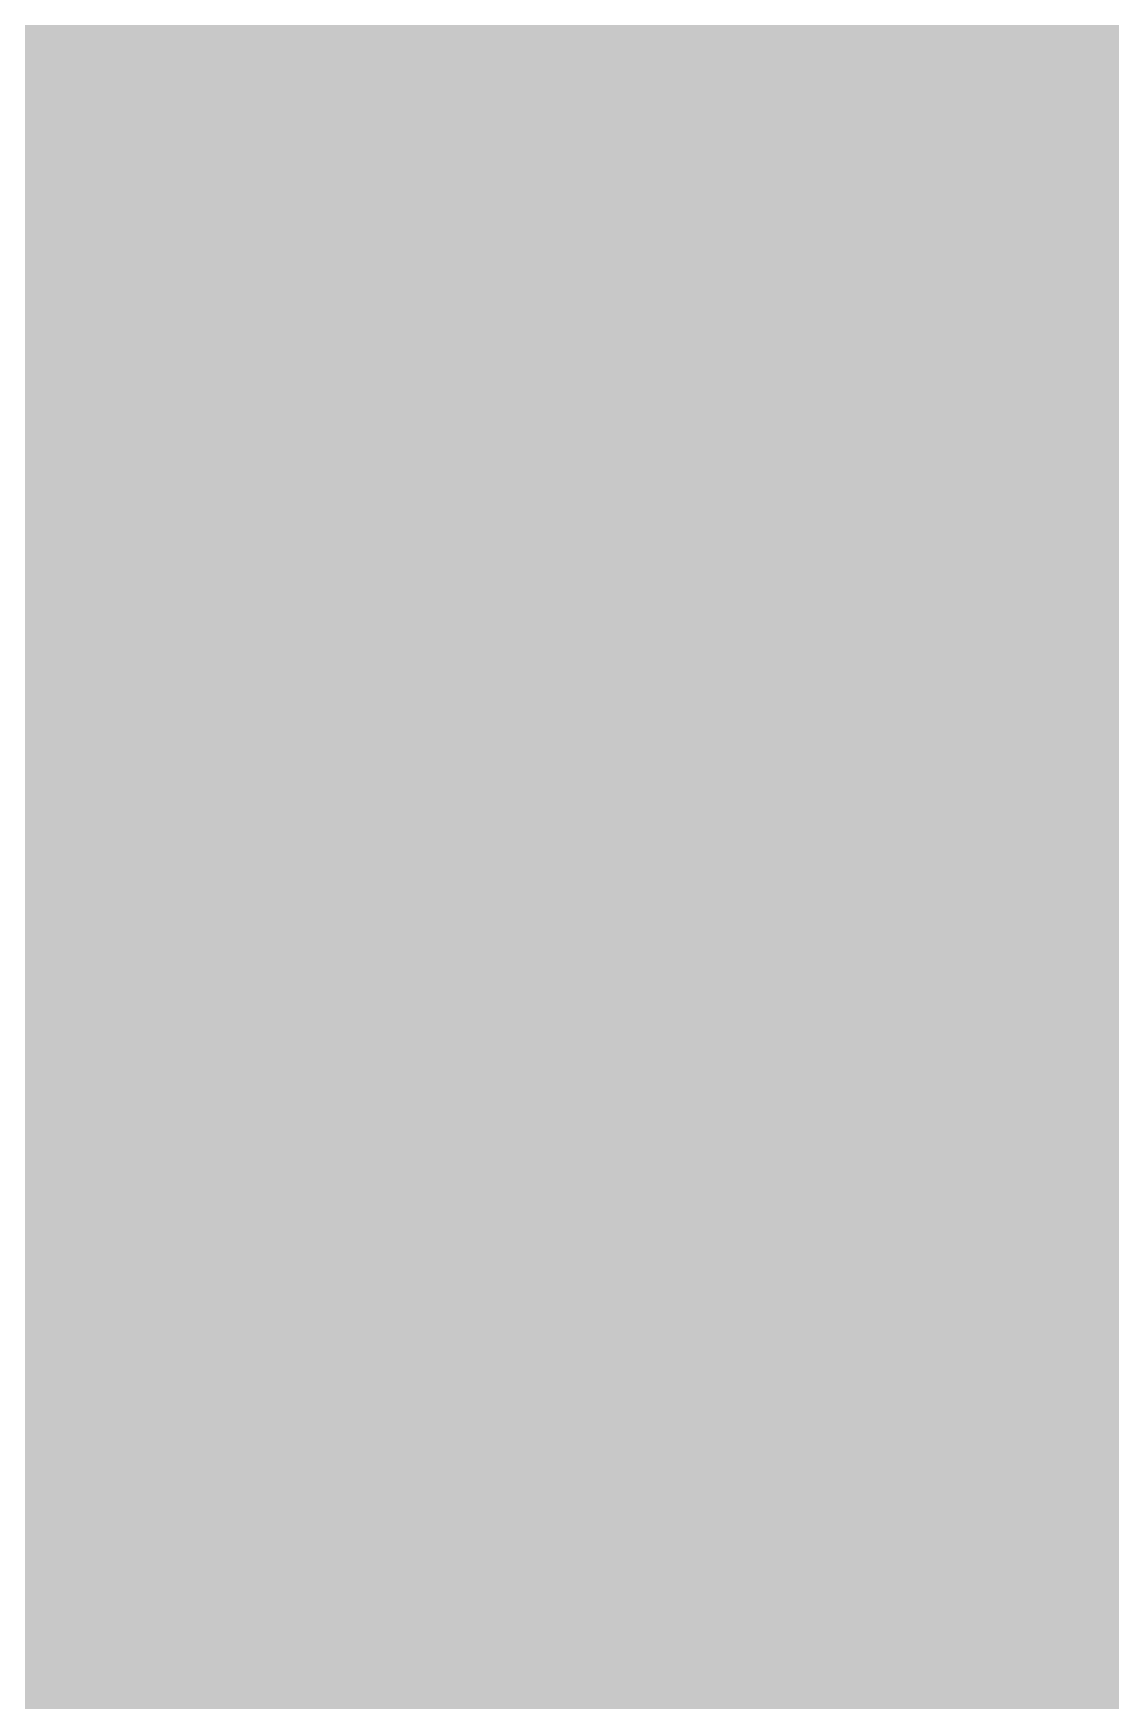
# Model space of a CAD drawing. Extents: x -6 to 196, y -52 to 46.
# Drawn here: x 64.18 to 70.32, y 28.81 to 38.32 of the extents above; entities that cross this region are included whole.
import ezdxf

# ---------------------------------------------------------------- set-up
doc = ezdxf.new("R2010")
doc.units = 0
doc.header["$MEASUREMENT"] = 0
doc.layers.get('0').update_dxf_attribs({"linetype": 'CONTINUOUS'})
for name, color, linetype in [('22-304-1_BOT', 7, 'CONTINUOUS'), ('22-304-1_DRD', 7, 'CONTINUOUS'), ('22-304-1_GND', 6, 'CONTINUOUS'), ('22-304-1_IN1', 4, 'CONTINUOUS'), ('22-304-1_SMT', 5, 'CONTINUOUS'), ('22-304-1_SPT', 10, 'CONTINUOUS'), ('22-304-1_SST', 14, 'CONTINUOUS'), ('22-304-1_TOP', 9, 'CONTINUOUS'), ('THRUHOLE_TAP', 13, 'CONTINUOUS')]:
    doc.layers.add(name, color=color, linetype=linetype)

# ---------------------------------------------------------------- blocks, each defined once
blk = doc.blocks.new('ROUND_57')
at = {"const_width": 0.35052}
blk.add_lwpolyline([(-0.17526, 0, 1), (0.17526, 0, 1)], format="xyb", close=True, dxfattribs=at)
blk = doc.blocks.new('ROUND_85')
at = {"const_width": 0.0635}
blk.add_lwpolyline([(-0.03175, 0, 1), (0.03175, 0, 1)], format="xyb", close=True, dxfattribs=at)
blk = doc.blocks.new('RECTANGLE_3')
blk.add_solid([(0.4826, 0.4064), (0.4826, -0.4064), (-0.4826, 0.4064), (-0.4826, -0.4064)])
blk = doc.blocks.new('RECTANGLE_5')
blk.add_solid([(0.4826, 0.4064), (0.4826, -0.4064), (-0.4826, 0.4064), (-0.4826, -0.4064)])
blk = doc.blocks.new('RECTANGLE_33')
blk.add_solid([(0.65024, 0.44958), (0.65024, -0.44958), (-0.65024, 0.44958), (-0.65024, -0.44958)])
blk = doc.blocks.new('OBLONG_34')
at = {"const_width": 0.65024}
blk.add_lwpolyline([(0.50038, 0), (-0.50038, 0)], dxfattribs=at)
at = {"const_width": 0.32512}
for points in [[(-0.66294, 0, 1), (-0.33782, 0, 1)], [(0.33782, 0, 1), (0.66294, 0, 1)]]:
    blk.add_lwpolyline(points, format="xyb", close=True, dxfattribs=at)
blk = doc.blocks.new('ROUND_88')
at = {"const_width": 0.10033}
blk.add_lwpolyline([(-0.050164, 0, 1), (0.050164, 0, 1)], format="xyb", close=True, dxfattribs=at)

msp = doc.modelspace()

# ---------------------------------------------------------------- linework, layer by layer
at = {"layer": '22-304-1_BOT'}
for points, const_width in [([(64.2366, 43.942), (64.2366, 29.22016)], 0.254), ([(64.4652, 43.942), (64.4652, 29.22016)], 0.254), ([(64.6938, 43.942), (64.6938, 29.22016)], 0.254), ([(64.9224, 43.942), (64.9224, 29.22016)], 0.254), ([(65.151, 43.942), (65.151, 29.22016)], 0.254), ([(65.3796, 43.942), (65.3796, 29.22016)], 0.254), ([(65.6082, 43.942), (65.6082, 29.22016)], 0.254), ([(65.8368, 43.942), (65.8368, 29.22016)], 0.254), ([(66.0654, 43.942), (66.0654, 29.22016)], 0.254), ([(66.294, 43.942), (66.294, 29.22016)], 0.254), ([(66.5226, 43.942), (66.5226, 29.22016)], 0.254), ([(66.7512, 43.942), (66.7512, 29.22016)], 0.254), ([(66.9798, 43.942), (66.9798, 29.22016)], 0.254), ([(67.2084, 43.942), (67.2084, 29.22016)], 0.254), ([(67.437, 43.942), (67.437, 29.22016)], 0.254), ([(67.6656, 43.942), (67.6656, 29.22016)], 0.254), ([(67.8942, 43.942), (67.8942, 29.22016)], 0.254), ([(68.1228, 43.942), (68.1228, 29.22016)], 0.254), ([(68.3514, 43.942), (68.3514, 29.22016)], 0.254), ([(68.58, 43.942), (68.58, 29.22016)], 0.254), ([(68.8086, 43.942), (68.8086, 29.22016)], 0.254), ([(69.0372, 43.942), (69.0372, 29.22016)], 0.254), ([(69.2658, 43.942), (69.2658, 29.22016)], 0.254), ([(69.4944, 43.942), (69.4944, 29.22016)], 0.254), ([(69.723, 43.942), (69.723, 29.22016)], 0.254), ([(69.9516, 43.942), (69.9516, 29.22016)], 0.254), ([(70.1802, 43.942), (70.1802, 29.22016)], 0.254), ([(70.4088, 43.942), (70.4088, 29.22016)], 0.254), ([(72.97928, 38.227), (63.28918, 38.227)], 0.254), ([(73.1266, 37.9984), (63.41364, 37.9984)], 0.254), ([(73.29932, 37.7698), (63.48476, 37.7698)], 0.254), ([(73.50506, 37.5412), (63.51524, 37.5412)], 0.254), ([(73.75398, 37.3126), (63.50508, 37.3126)], 0.254), ([(74.05878, 37.084), (63.45428, 37.084)], 0.254), ([(74.45756, 36.8554), (63.35776, 36.8554)], 0.254), ([(75.057, 36.6268), (63.20282, 36.6268)], 0.254), ([(86.0298, 36.3982), (62.95136, 36.3982)], 0.254), ([(86.2584, 36.1696), (62.36716, 36.1696)], 0.254), ([(86.487, 35.941), (29.86278, 35.941)], 0.254), ([(86.7156, 35.7124), (29.9085, 35.7124)], 0.254), ([(86.9442, 35.4838), (29.91612, 35.4838)], 0.254), ([(87.1728, 35.2552), (29.8831, 35.2552)], 0.254), ([(87.4014, 35.0266), (29.8069, 35.0266)], 0.254), ([(87.63, 34.798), (29.6799, 34.798)], 0.254), ([(87.8586, 34.5694), (29.48178, 34.5694)], 0.254), ([(88.0872, 34.3408), (29.13634, 34.3408)], 0.254), ([(88.3158, 34.1122), (63.78956, 34.1122)], 0.254), ([(88.5444, 33.8836), (63.97752, 33.8836)], 0.254), ([(88.773, 33.655), (64.04356, 33.655)], 0.254), ([(89.0016, 33.4264), (64.03086, 33.4264)], 0.254), ([(76.835, 33.1978), (63.9318, 33.1978)], 0.254), ([(76.62418, 32.9692), (63.6651, 32.9692)], 0.254), ([(76.54798, 32.7406), (21.844, 32.7406)], 0.254), ([(76.55052, 32.512), (21.844, 32.512)], 0.254), ([(76.63942, 32.2834), (21.844, 32.2834)], 0.254), ([(76.87564, 32.0548), (21.844, 32.0548)], 0.254), ([(77.11694, 31.8262), (21.844, 31.8262)], 0.254), ([(77.34554, 31.5976), (21.844, 31.5976)], 0.254), ([(77.45984, 31.369), (21.844, 31.369)], 0.254), ([(77.45984, 31.1404), (17.145, 31.1404)], 0.254), ([(77.45984, 30.9118), (17.145, 30.9118)], 0.254), ([(77.45984, 30.6832), (17.145, 30.6832)], 0.254), ([(77.45984, 30.4546), (17.145, 30.4546)], 0.254), ([(77.45984, 30.226), (17.145, 30.226)], 0.254), ([(77.45984, 29.9974), (17.145, 29.9974)], 0.254), ([(77.45984, 29.7688), (17.145, 29.7688)], 0.254), ([(77.45984, 29.5402), (17.145, 29.5402)], 0.254), ([(77.45984, 29.3116), (17.145, 29.3116)], 0.254), ([(72.94626, 29.22016), (62.56274, 29.22016)], 0.254), ([(78.105, 28.575), (73.152, 28.575), (62.357, 28.575)], 0.635)]:
    msp.add_lwpolyline(points, dxfattribs=dict(at, const_width=const_width))
at = {"layer": '22-304-1_DRD', "const_width": 0.254}
for points in [[(67.056, 36.83), (66.675, 36.449)], [(67.056, 36.83), (66.675, 36.449)], [(67.564, 36.83), (67.056, 36.83)], [(67.564, 36.83), (67.056, 36.83)], [(67.945, 36.449), (67.564, 36.83)], [(67.945, 36.449), (67.564, 36.83)], [(66.675, 36.449), (66.675, 35.941)], [(66.675, 36.449), (66.675, 35.941)], [(67.945, 35.941), (67.945, 36.449)], [(67.945, 35.941), (67.945, 36.449)], [(66.675, 35.941), (67.056, 35.56)], [(66.675, 35.941), (67.056, 35.56)], [(67.564, 35.56), (67.945, 35.941)], [(67.564, 35.56), (67.945, 35.941)], [(67.056, 35.56), (67.564, 35.56)], [(67.056, 35.56), (67.564, 35.56)], [(65.151, 34.925), (64.77, 34.544)], [(65.151, 34.925), (64.77, 34.544)], [(65.659, 34.925), (65.151, 34.925)], [(65.659, 34.925), (65.151, 34.925)], [(66.04, 34.544), (65.659, 34.925)], [(66.04, 34.544), (65.659, 34.925)], [(64.77, 34.544), (64.77, 34.036)], [(64.77, 34.544), (64.77, 34.036)], [(66.04, 34.036), (66.04, 34.544)], [(66.04, 34.036), (66.04, 34.544)], [(64.77, 34.036), (65.151, 33.655)], [(64.77, 34.036), (65.151, 33.655)], [(65.659, 33.655), (66.04, 34.036)], [(65.659, 33.655), (66.04, 34.036)], [(65.151, 33.655), (64.77, 33.274)], [(65.151, 33.655), (64.77, 33.274)], [(65.151, 33.655), (64.77, 33.274)], [(65.659, 33.655), (65.151, 33.655)], [(65.659, 33.655), (65.151, 33.655)], [(65.151, 33.655), (65.659, 33.655)], [(65.151, 33.655), (65.659, 33.655)], [(65.659, 33.655), (65.151, 33.655)], [(66.04, 33.274), (65.659, 33.655)], [(66.04, 33.274), (65.659, 33.655)], [(66.04, 33.274), (65.659, 33.655)], [(64.77, 33.274), (64.77, 32.766)], [(64.77, 33.274), (64.77, 32.766)], [(64.77, 33.274), (64.77, 32.766)], [(66.04, 32.766), (66.04, 33.274)], [(66.04, 32.766), (66.04, 33.274)], [(66.04, 32.766), (66.04, 33.274)], [(64.77, 32.766), (65.151, 32.385)], [(64.77, 32.766), (65.151, 32.385)], [(64.77, 32.766), (65.151, 32.385)], [(65.659, 32.385), (66.04, 32.766)], [(65.659, 32.385), (66.04, 32.766)], [(65.659, 32.385), (66.04, 32.766)], [(65.151, 32.385), (65.659, 32.385)], [(65.151, 32.385), (65.659, 32.385)], [(65.151, 32.385), (65.659, 32.385)], [(68.199, 31.0388), (67.818, 30.6578)], [(68.199, 31.0388), (67.818, 30.6578)], [(68.707, 31.0388), (68.199, 31.0388)], [(68.707, 31.0388), (68.199, 31.0388)], [(69.088, 30.6578), (68.707, 31.0388)], [(69.088, 30.6578), (68.707, 31.0388)], [(67.818, 30.6578), (67.818, 30.1498)], [(67.818, 30.6578), (67.818, 30.1498)], [(69.088, 30.1498), (69.088, 30.6578)], [(69.088, 30.1498), (69.088, 30.6578)], [(67.818, 30.1498), (68.199, 29.7688)], [(67.818, 30.1498), (68.199, 29.7688)], [(68.707, 29.7688), (69.088, 30.1498)], [(68.707, 29.7688), (69.088, 30.1498)], [(68.199, 29.7688), (68.707, 29.7688)], [(68.199, 29.7688), (68.707, 29.7688)]]:
    msp.add_lwpolyline(points, dxfattribs=at)
at = {"layer": '22-304-1_IN1', "const_width": 0.254}
for points in [[(64.1858, 43.688), (64.1858, 32.258)], [(64.4144, 43.688), (64.4144, 32.258)], [(64.643, 43.688), (64.643, 32.258)], [(64.8716, 43.688), (64.8716, 34.70656)], [(65.1002, 43.688), (65.1002, 34.89452)], [(65.3288, 43.688), (65.3288, 34.96056)], [(65.5574, 43.688), (65.5574, 34.94786)], [(65.786, 43.688), (65.786, 34.8488)], [(67.3862, 43.688), (67.3862, 36.86556)], [(67.6148, 43.688), (67.6148, 36.79952)], [(67.8434, 43.688), (67.8434, 36.61156)], [(68.072, 43.688), (68.072, 32.258)], [(68.3006, 43.688), (68.3006, 32.258)], [(68.5292, 43.688), (68.5292, 32.258)], [(70.1294, 43.688), (70.1294, 32.258)], [(70.358, 43.688), (70.358, 32.258)], [(67.1576, 42.96156), (67.1576, 36.85286)], [(66.0146, 42.83964), (66.0146, 34.5821)], [(66.929, 42.6974), (66.929, 36.7538)], [(66.2432, 42.65168), (66.2432, 32.258)], [(66.4718, 42.5831), (66.4718, 32.258)], [(66.7004, 42.5958), (66.7004, 36.4871)], [(68.7578, 39.10584), (68.7578, 32.258)], [(69.9008, 39.0652), (69.9008, 32.258)], [(68.9864, 38.86962), (68.9864, 32.258)], [(69.215, 38.78072), (69.215, 32.258)], [(69.4436, 38.77818), (69.4436, 32.258)], [(69.6722, 38.85438), (69.6722, 32.258)], [(74.95794, 38.3794), (63.1698, 38.3794)], [(75.46086, 38.1508), (63.33744, 38.1508)], [(83.9978, 37.9222), (63.44158, 37.9222)], [(84.2264, 37.6936), (63.5, 37.6936)], [(84.455, 37.465), (63.51524, 37.465)], [(84.6836, 37.2364), (63.49238, 37.2364)], [(84.9122, 37.0078), (63.42888, 37.0078)], [(66.96964, 36.7792), (63.31458, 36.7792)], [(85.1408, 36.7792), (67.65036, 36.7792)], [(66.73342, 36.5506), (63.1317, 36.5506)], [(85.3694, 36.5506), (67.88404, 36.5506)], [(66.64452, 36.322), (62.82944, 36.322)], [(85.598, 36.322), (67.97294, 36.322)], [(66.64198, 36.0934), (55.499, 36.0934)], [(85.8266, 36.0934), (67.97802, 36.0934)], [(66.71818, 35.8648), (55.499, 35.8648)], [(66.7004, 35.90036), (66.7004, 32.258)], [(86.0552, 35.8648), (67.89928, 35.8648)], [(67.8434, 35.77844), (67.8434, 32.258)], [(66.929, 35.6362), (55.499, 35.6362)], [(66.929, 35.6362), (66.929, 32.258)], [(86.2838, 35.6362), (67.691, 35.6362)], [(67.1576, 35.5346), (67.1576, 32.258)], [(67.6148, 35.59048), (67.6148, 32.258)], [(67.3862, 35.5219), (67.3862, 32.258)], [(86.5124, 35.4076), (55.499, 35.4076)], [(86.741, 35.179), (55.499, 35.179)], [(65.25768, 34.9504), (55.499, 34.9504)], [(86.9696, 34.9504), (65.55232, 34.9504)], [(64.8843, 34.7218), (55.499, 34.7218)], [(87.1982, 34.7218), (65.9257, 34.7218)], [(64.75984, 34.4932), (55.499, 34.4932)], [(87.249, 34.4932), (66.05016, 34.4932)], [(64.72936, 34.2646), (55.499, 34.2646)], [(87.249, 34.2646), (66.08064, 34.2646)], [(64.77762, 34.036), (55.499, 34.036)], [(87.249, 34.036), (66.03238, 34.036)], [(66.0146, 33.99536), (66.0146, 33.3121)], [(64.8716, 33.87344), (64.8716, 33.43656)], [(64.93002, 33.8074), (55.499, 33.8074)], [(65.786, 33.7312), (65.786, 33.5788)], [(87.249, 33.8074), (65.87744, 33.8074)], [(65.1002, 33.68548), (65.1002, 33.62452)], [(65.024, 33.5788), (55.499, 33.5788)], [(87.249, 33.5788), (65.786, 33.5788)], [(64.81318, 33.3502), (55.499, 33.3502)], [(82.81416, 33.3502), (65.99428, 33.3502)], [(64.73698, 33.1216), (55.499, 33.1216)], [(76.74102, 33.1216), (66.07302, 33.1216)], [(64.73952, 32.893), (55.499, 32.893)], [(76.58862, 32.893), (66.06794, 32.893)], [(66.0146, 32.72536), (66.0146, 32.258)], [(64.82842, 32.6644), (55.499, 32.6644)], [(64.8716, 32.60344), (64.8716, 32.258)], [(76.54036, 32.6644), (65.97904, 32.6644)], [(65.06464, 32.4358), (55.499, 32.4358)], [(65.1002, 32.41548), (65.1002, 32.258)], [(76.57084, 32.4358), (65.74536, 32.4358)], [(65.786, 32.4612), (65.786, 32.258)], [(65.3288, 32.3469), (65.3288, 32.258)], [(65.5574, 32.3596), (65.5574, 32.258)], [(72.263, 32.258), (55.499, 32.258)], [(72.07504, 31.80334), (55.499, 31.80334)], [(64.1858, 31.80334), (64.1858, 28.33116)], [(64.4144, 31.80334), (64.4144, 28.33116)], [(64.643, 31.80334), (64.643, 28.33116)], [(64.8716, 31.80334), (64.8716, 28.33116)], [(65.1002, 31.80334), (65.1002, 28.33116)], [(65.3288, 31.80334), (65.3288, 28.33116)], [(65.5574, 31.80334), (65.5574, 28.33116)], [(65.786, 31.80334), (65.786, 28.33116)], [(66.0146, 31.80334), (66.0146, 28.33116)], [(66.2432, 31.80334), (66.2432, 28.33116)], [(66.4718, 31.80334), (66.4718, 28.33116)], [(66.7004, 31.80334), (66.7004, 28.33116)], [(66.929, 31.80334), (66.929, 28.33116)], [(67.1576, 31.80334), (67.1576, 28.33116)], [(67.3862, 31.80334), (67.3862, 28.33116)], [(67.6148, 31.80334), (67.6148, 28.33116)], [(67.8434, 31.80334), (67.8434, 28.33116)], [(68.072, 31.80334), (68.072, 28.33116)], [(68.3006, 31.80334), (68.3006, 28.33116)], [(68.5292, 31.80334), (68.5292, 28.33116)], [(68.7578, 31.80334), (68.7578, 28.33116)], [(68.9864, 31.80334), (68.9864, 28.33116)], [(69.215, 31.80334), (69.215, 28.33116)], [(69.4436, 31.80334), (69.4436, 28.33116)], [(69.6722, 31.80334), (69.6722, 28.33116)], [(69.9008, 31.80334), (69.9008, 28.33116)], [(70.1294, 31.80334), (70.1294, 28.33116)], [(70.358, 31.80334), (70.358, 28.33116)], [(72.28078, 31.5976), (51.22926, 31.5976)], [(72.50938, 31.369), (51.45786, 31.369)], [(72.73798, 31.1404), (51.68646, 31.1404)], [(72.96658, 30.9118), (51.91506, 30.9118)], [(73.19518, 30.6832), (52.14366, 30.6832)], [(73.42378, 30.4546), (52.37226, 30.4546)], [(73.65238, 30.226), (52.60086, 30.226)], [(73.88098, 29.9974), (56.74868, 29.9974)], [(74.10958, 29.7688), (56.99506, 29.7688)], [(74.33818, 29.5402), (57.22366, 29.5402)], [(74.56678, 29.3116), (57.45226, 29.3116)], [(72.70496, 29.083), (62.80404, 29.083)], [(72.53478, 28.8544), (62.97168, 28.8544)]]:
    msp.add_lwpolyline(points, dxfattribs=at)
for points in [[(67.31, 36.87064, 0.4142136), (66.63436, 36.195)], [(67.31, 36.87064, 0.4142136), (66.63436, 36.195)], [(67.98564, 36.195, 0.4142136), (67.31, 36.87064)], [(67.98564, 36.195, 0.4142136), (67.31, 36.87064)], [(66.63436, 36.195, 0.4142136), (67.31, 35.51936)], [(66.63436, 36.195, 0.4142136), (67.31, 35.51936)], [(67.31, 35.51936, 0.4142136), (67.98564, 36.195)], [(67.31, 35.51936, 0.4142136), (67.98564, 36.195)], [(65.405, 34.96564, 0.4142136), (64.72936, 34.29)], [(65.405, 34.96564, 0.4142136), (64.72936, 34.29)], [(66.08064, 34.29, 0.4142136), (65.405, 34.96564)], [(66.08064, 34.29, 0.4142136), (65.405, 34.96564)], [(64.72936, 34.29, 0.3143228), (65.17132, 33.655)], [(64.72936, 34.29, 0.3143228), (65.17132, 33.655)], [(65.63868, 33.655, 0.3143233), (66.08064, 34.29)], [(65.63868, 33.655, 0.3143233), (66.08064, 34.29)], [(65.17132, 33.655, 0.3143233), (64.72936, 33.02)], [(65.17132, 33.655, 0.3143233), (64.72936, 33.02)], [(66.08064, 33.02, 0.3143228), (65.63868, 33.655)], [(66.08064, 33.02, 0.3143228), (65.63868, 33.655)], [(64.72936, 33.02, 0.4142136), (65.405, 32.34436)], [(64.72936, 33.02, 0.4142136), (65.405, 32.34436)], [(65.405, 32.34436, 0.4142136), (66.08064, 33.02)], [(65.405, 32.34436, 0.4142136), (66.08064, 33.02)]]:
    msp.add_lwpolyline(points, format="xyb", dxfattribs=at)
at = {"layer": '22-304-1_SST'}
for points, const_width in [([(65.1256, 40.61968), (65.0748, 40.61968), (65.0748, 40.56888), (65.0748, 38.16858), (65.0748, 38.12032), (65.1256, 38.12032)], 0.1524), ([(68.2244, 38.12032), (68.2752, 38.12032), (68.2752, 38.16858), (68.2752, 40.56888), (68.2752, 40.61968), (68.2244, 40.61968)], 0.1524), ([(69.6595, 40.1955), (69.6595, 37.2745), (71.2978, 37.2745), (71.2978, 40.1955), (69.6595, 40.1955)], 0.1524), ([(68.2244, 38.12032), (65.1256, 38.12032)], 0.1524), ([(66.64706, 37.3253), (66.47942, 37.38626), (66.47942, 37.74186), (66.64706, 37.80028), (67.32524, 37.80028), (67.49542, 37.74186), (67.49542, 37.38626), (67.32524, 37.3253)], 0.1524), ([(66.2305, 34.7345), (66.2305, 37.6555), (64.5922, 37.6555), (64.5922, 34.7345), (66.2305, 34.7345)], 0.1524), ([(66.81724, 36.4871), (66.81724, 36.96208), (67.49542, 36.72586), (67.49542, 36.60648), (66.47942, 36.60648)], 0.1524), ([(68.77558, 36.28136), (68.6054, 36.34232), (68.6054, 36.69792), (68.77558, 36.75634), (69.45376, 36.75634), (69.6214, 36.69792), (69.6214, 36.34232), (69.45376, 36.28136)], 0.1524), ([(68.77558, 35.91814), (68.6054, 35.79876), (68.6054, 35.56254), (68.77558, 35.44316), (68.94576, 35.44316), (69.28358, 35.68192), (69.6214, 35.44316), (69.6214, 35.91814)], 0.1524), ([(66.4845, 35.7505), (66.4845, 32.8295), (68.1228, 32.8295), (68.1228, 35.7505), (66.4845, 35.7505)], 0.1524), ([(63.9064, 34.47034), (63.9064, 34.11474), (64.07658, 33.99536), (64.24676, 33.99536), (64.4144, 34.11474), (64.4144, 34.47034), (63.3984, 34.47034)], 0.1524), ([(63.56858, 33.63214), (63.3984, 33.51276), (63.3984, 33.27654), (63.56858, 33.15716), (63.73876, 33.15716), (64.07658, 33.39592), (64.4144, 33.15716), (64.4144, 33.63214)], 0.1524), ([(64.5795, 32.5755), (64.5795, 29.6545), (66.2178, 29.6545), (66.2178, 32.5755), (64.5795, 32.5755)], 0.1524), ([(68.1355, 29.6545), (68.1355, 32.5755), (66.4972, 32.5755), (66.4972, 29.6545), (68.1355, 29.6545)], 0.1524), ([(74.041, 26.4414), (70.231, 26.4414), (70.231, 29.464), (74.5744, 29.464), (74.5744, 26.9748), (74.041, 26.4414)], 0.20066), ([(67.09664, 28.54706), (67.03822, 28.37688), (66.68262, 28.37688), (66.62166, 28.54706), (66.62166, 29.2227), (66.68262, 29.39288), (67.03822, 29.39288), (67.09664, 29.2227)], 0.1524), ([(67.93484, 28.37688), (67.45986, 28.37688), (67.93484, 29.05506), (67.93484, 29.2227), (67.87642, 29.39288), (67.52082, 29.39288), (67.45986, 29.2227)], 0.1524), ([(65.3034, 29.13634), (65.3034, 28.78074), (65.47358, 28.66136), (65.64376, 28.66136), (65.8114, 28.78074), (65.8114, 29.13634), (64.7954, 29.13634)], 0.1524), ([(65.3034, 28.83916), (64.7954, 28.66136)], 0.1524)]:
    msp.add_lwpolyline(points, dxfattribs=dict(at, const_width=const_width))
at = {"layer": '22-304-1_SST', "const_width": 0.1524}
for points in [[(65.0748, 38.16858, 0.4142136), (65.1256, 38.11778)], [(68.2244, 38.12032, 0.4142136), (68.27266, 38.16858)]]:
    msp.add_lwpolyline(points, format="xyb", dxfattribs=at)
at = {"layer": '22-304-1_TOP'}
for points, const_width in [([(66.8528, 42.11574), (66.8528, 35.73526)], 0.254), ([(69.3674, 42.11574), (69.3674, 38.29812)], 0.254), ([(69.596, 42.11574), (69.596, 38.06952)], 0.254), ([(62.18936, 37.48532), (62.46368, 37.48532), (63.754, 36.195), (66.167, 36.195), (66.421, 36.449), (66.421, 38.862), (65.41262, 39.87038), (65.151, 39.87038)], 0.2032), ([(68.199, 39.87038), (67.55638, 39.87038), (67.31, 39.624), (67.31, 38.481), (67.564, 38.227), (68.199, 38.227), (70.612, 35.814), (70.612, 34.29), (69.9008, 33.5788), (69.3928, 33.5788), (67.31, 33.5788)], 0.2032), ([(66.85026, 38.862), (66.85026, 36.449)], 0.254), ([(65.151, 38.86962), (65.151, 37.1602), (65.405, 36.9062)], 0.2032), ([(69.469, 32.385), (70.104, 32.385), (70.612, 32.893), (70.612, 33.528), (71.12, 34.036), (71.12, 35.941), (68.199, 38.862), (68.199, 38.86962)], 0.2032), ([(69.67474, 38.71214), (69.67474, 37.99078)], 0.254), ([(69.05244, 38.61562), (69.67474, 37.99078)], 0.254), ([(66.90106, 38.354), (66.85026, 38.354)], 0.254), ([(69.67474, 38.354), (69.31152, 38.354)], 0.254), ([(67.05854, 38.1254), (66.85026, 38.1254)], 0.254), ([(67.00774, 38.17874), (67.25666, 37.92982)], 0.254), ([(67.0814, 38.10254), (67.0814, 35.73526)], 0.254), ([(69.67474, 38.1254), (69.54012, 38.1254)], 0.254), ([(67.28968, 37.8968), (66.85026, 37.8968)], 0.254), ([(67.31, 37.88156), (67.31, 35.73526)], 0.254), ([(67.5386, 37.79774), (67.5386, 35.73526)], 0.254), ([(68.0212, 37.79774), (67.564, 37.79774)], 0.254), ([(67.7672, 37.79774), (67.7672, 35.73526)], 0.254), ([(67.9958, 37.79774), (67.9958, 35.73526)], 0.254), ([(68.0212, 37.79774), (70.18274, 35.6362)], 0.254), ([(68.15074, 37.6682), (66.85026, 37.6682)], 0.254), ([(68.2244, 37.59454), (68.2244, 34.00806)], 0.254), ([(68.37934, 37.4396), (66.85026, 37.4396)], 0.254), ([(68.453, 37.36594), (68.453, 35.32378)], 0.254), ([(70.37578, 37.28974), (71.41718, 36.24834)], 0.254), ([(70.8152, 37.28974), (70.37578, 37.28974)], 0.254), ([(68.60794, 37.211), (66.85026, 37.211)], 0.254), ([(68.6816, 37.13734), (68.6816, 35.5092)], 0.254), ([(68.83654, 36.9824), (66.85026, 36.9824)], 0.254), ([(68.9102, 36.90874), (68.9102, 35.5727)], 0.254), ([(69.06514, 36.7538), (66.85026, 36.7538)], 0.254), ([(69.1388, 36.68014), (69.1388, 35.57524)], 0.254), ([(69.29374, 36.5252), (66.85026, 36.5252)], 0.254), ([(69.3674, 36.45154), (69.3674, 35.57524)], 0.254), ([(69.52234, 36.2966), (66.81978, 36.2966)], 0.254), ([(69.596, 36.22294), (69.596, 35.57524)], 0.254), ([(66.72326, 36.14674), (66.47434, 35.89528)], 0.254), ([(67.31, 36.195), (67.31, 35.0012)], 0.2032), ([(67.31, 35.0012), (67.31, 36.195)], 0.2032), ([(66.6242, 36.04514), (66.6242, 35.73526)], 0.254), ([(69.75094, 36.068), (66.64452, 36.068)], 0.254), ([(69.8246, 35.99434), (69.8246, 35.57524)], 0.254), ([(66.3956, 35.83178), (66.3956, 31.54426)], 0.254), ([(69.97954, 35.8394), (66.40576, 35.8394)], 0.254), ([(64.59474, 35.76574), (63.754, 35.76574)], 0.254), ([(64.1096, 35.76574), (64.1096, 32.37992)], 0.254), ([(64.3382, 35.76574), (64.3382, 30.24632)], 0.254), ([(64.5668, 35.76574), (64.5668, 30.01772)], 0.254), ([(64.59474, 35.76574), (64.59474, 34.74974)], 0.254), ([(66.21526, 35.76828), (66.21526, 34.74974)], 0.254), ([(68.12026, 35.73526), (66.49974, 35.73526)], 0.254), ([(66.49974, 35.73526), (66.49974, 34.31286)], 0.254), ([(67.31, 35.73526), (67.31, 35.0012)], 0.254), ([(68.12026, 35.73526), (68.12026, 34.31286)], 0.254), ([(70.0532, 35.76574), (70.0532, 35.57016)], 0.254), ([(70.18274, 35.6362), (70.18274, 35.53968)], 0.254), ([(64.59474, 35.6108), (63.04026, 35.6108)], 0.254), ([(66.49974, 35.6108), (66.21526, 35.6108)], 0.254), ([(70.18274, 35.6108), (68.12026, 35.6108)], 0.254), ([(69.96938, 35.57524), (68.96862, 35.57524)], 0.254), ([(64.59474, 35.4838), (65.405, 35.4838)], 0.254), ([(65.405, 34.74974), (65.405, 35.4838)], 0.254), ([(66.21526, 35.4838), (65.405, 35.4838)], 0.254), ([(65.405, 34.29), (65.405, 35.4838), (65.405, 34.29)], 0.2032), ([(64.59474, 35.3822), (63.04026, 35.3822)], 0.254), ([(66.49974, 35.3822), (66.21526, 35.3822)], 0.254), ([(68.5038, 35.3822), (68.12026, 35.3822)], 0.254), ([(64.59474, 35.1536), (63.04026, 35.1536)], 0.254), ([(66.49974, 35.1536), (66.21526, 35.1536)], 0.254), ([(68.35648, 35.1536), (68.12026, 35.1536)], 0.254), ([(66.49974, 35.0012), (67.31, 35.0012)], 0.254), ([(68.12026, 35.0012), (67.31, 35.0012)], 0.254), ([(64.59474, 34.925), (63.04026, 34.925)], 0.254), ([(66.49974, 34.925), (66.21526, 34.925)], 0.254), ([(68.31584, 34.925), (68.12026, 34.925)], 0.254), ([(66.49974, 34.6964), (63.04026, 34.6964)], 0.254), ([(66.21526, 34.74974), (64.59474, 34.74974)], 0.254), ([(64.7954, 34.74974), (64.7954, 32.56026)], 0.254), ([(65.024, 34.74974), (65.024, 32.56026)], 0.254), ([(65.2526, 34.74974), (65.2526, 32.56026)], 0.254), ([(65.4812, 34.74974), (65.4812, 32.56026)], 0.254), ([(65.7098, 34.74974), (65.7098, 32.56026)], 0.254), ([(65.9384, 34.74974), (65.9384, 32.56026)], 0.254), ([(66.167, 34.74974), (66.167, 32.56026)], 0.254), ([(68.35648, 34.6964), (68.12026, 34.6964)], 0.254), ([(68.453, 34.52622), (68.453, 34.05378)], 0.254), ([(66.49974, 34.4678), (63.04026, 34.4678)], 0.254), ([(68.5038, 34.4678), (68.12026, 34.4678)], 0.254), ([(66.49974, 34.31286), (66.49974, 34.26714)], 0.254), ([(68.12026, 34.31286), (68.12026, 34.26714)], 0.254), ([(68.6816, 34.3408), (68.6816, 34.2392)], 0.254), ([(66.49974, 34.2392), (63.52032, 34.2392)], 0.254), ([(66.49974, 34.26714), (66.49974, 32.84474)], 0.254), ([(68.12026, 34.26714), (68.12026, 34.00806)], 0.254), ([(68.67906, 34.2392), (68.12026, 34.2392)], 0.254), ([(66.49974, 34.0106), (63.8937, 34.0106)], 0.254), ([(68.42252, 34.0106), (68.12026, 34.0106)], 0.254), ([(68.41998, 34.00806), (68.12026, 34.00806)], 0.254), ([(68.41998, 34.00806), (68.12026, 34.00806)], 0.254), ([(66.49974, 33.782), (64.01816, 33.782)], 0.254), ([(69.469, 33.655), (69.3928, 33.5788), (67.31, 33.5788)], 0.2032), ([(62.23, 33.5788), (62.3062, 33.5788), (63.881, 32.004), (63.881, 30.099), (65.405, 28.575), (69.2404, 28.575)], 0.2032), ([(66.49974, 33.5534), (64.04864, 33.5534)], 0.254), ([(66.49974, 33.3248), (64.00038, 33.3248)], 0.254), ([(66.49974, 33.0962), (63.84544, 33.0962)], 0.254), ([(68.55714, 33.14954), (68.12026, 33.14954)], 0.254), ([(68.55714, 33.14954), (68.12026, 33.14954)], 0.254), ([(68.12026, 33.14954), (68.12026, 32.84474)], 0.254), ([(68.63334, 33.0962), (68.12026, 33.0962)], 0.254), ([(68.2244, 33.14954), (68.2244, 32.74568)], 0.254), ([(68.453, 33.14954), (68.453, 32.81426)], 0.254), ([(68.6816, 33.0708), (68.6816, 32.9692)], 0.254), ([(65.405, 33.02), (65.405, 31.8262)], 0.2032), ([(65.405, 31.8262), (65.405, 33.02)], 0.2032), ([(65.405, 33.02), (65.405, 31.8262)], 0.2032), ([(63.56096, 32.92856), (64.17818, 32.31134)], 0.254), ([(66.49974, 32.8676), (63.62192, 32.8676)], 0.254), ([(68.5292, 32.8676), (68.12026, 32.8676)], 0.254), ([(68.12026, 32.84474), (66.49974, 32.84474)], 0.254), ([(66.6242, 32.84474), (66.6242, 32.56026)], 0.254), ([(66.8528, 32.84474), (66.8528, 32.56026)], 0.254), ([(67.0814, 32.84474), (67.0814, 32.56026)], 0.254), ([(67.31, 32.84474), (67.31, 32.56026)], 0.254), ([(67.5386, 32.84474), (67.5386, 32.56026)], 0.254), ([(67.7672, 32.84474), (67.7672, 32.56026)], 0.254), ([(67.9958, 32.84474), (67.9958, 32.56026)], 0.254), ([(68.47586, 32.81426), (68.453, 32.81426)], 0.254), ([(68.15074, 32.68726), (68.0212, 32.56026)], 0.254), ([(68.09994, 32.639), (63.85052, 32.639)], 0.254), ([(66.21526, 32.56026), (64.59474, 32.56026)], 0.254), ([(64.59474, 32.56026), (64.59474, 31.13786)], 0.254), ([(65.405, 32.56026), (65.405, 31.8262)], 0.254), ([(66.21526, 32.56026), (66.21526, 31.54426)], 0.254), ([(66.49974, 32.56026), (66.49974, 31.54426)], 0.254), ([(68.0212, 32.56026), (66.49974, 32.56026)], 0.254), ([(64.59474, 32.4104), (64.07912, 32.4104)], 0.254), ([(66.49974, 32.4104), (66.21526, 32.4104)], 0.254), ([(67.31, 31.8262), (67.8942, 31.8262), (68.453, 32.385), (69.469, 32.385)], 0.2032), ([(64.59474, 32.1818), (64.26962, 32.1818)], 0.254), ([(66.49974, 32.1818), (66.21526, 32.1818)], 0.254), ([(64.31026, 32.004), (64.31026, 30.2768)], 0.254), ([(64.59474, 31.9532), (64.31026, 31.9532)], 0.254), ([(66.49974, 31.9532), (66.21526, 31.9532)], 0.254), ([(64.59474, 31.8262), (65.405, 31.8262)], 0.254), ([(66.21526, 31.8262), (65.405, 31.8262)], 0.254), ([(70.2818, 31.8135), (70.2818, 31.6865)], 0.254), ([(64.59474, 31.7246), (64.31026, 31.7246)], 0.254), ([(66.49974, 31.7246), (66.21526, 31.7246)], 0.254), ([(72.72274, 31.7246), (70.19798, 31.7246)], 0.254), ([(66.49974, 31.54426), (66.21526, 31.54426)], 0.254), ([(64.59474, 31.496), (64.31026, 31.496)], 0.254), ([(64.59474, 31.2674), (64.31026, 31.2674)], 0.254), ([(69.2404, 27.305), (65.913, 27.305), (63.373, 29.845), (63.373, 30.607), (62.865, 31.115), (60.833, 31.115), (60.4266, 30.7086), (59.69, 30.7086)], 0.2032), ([(64.59474, 31.13786), (64.59474, 31.09214)], 0.254), ([(64.59474, 31.09214), (64.59474, 29.98978)], 0.254), ([(65.405, 30.4038), (65.4558, 30.4038), (66.167, 31.115), (69.469, 31.115)], 0.2032), ([(64.59474, 31.0388), (64.31026, 31.0388)], 0.254), ([(64.59474, 30.8102), (64.31026, 30.8102)], 0.254), ([(66.3448, 30.68574), (66.21526, 30.5562)], 0.254), ([(66.49974, 30.68574), (66.3448, 30.68574)], 0.254), ([(66.3956, 30.68574), (66.3956, 29.00426)], 0.254), ([(66.49974, 30.68574), (66.49974, 29.66974)], 0.254), ([(68.12026, 30.68574), (68.12026, 29.66974)], 0.254), ([(68.47586, 30.68574), (68.12026, 30.68574)], 0.254), ([(68.2244, 30.68574), (68.2244, 29.00426)], 0.254), ([(68.453, 30.68574), (68.453, 29.35224)], 0.254), ([(64.59474, 30.5816), (64.31026, 30.5816)], 0.254), ([(66.21526, 30.5562), (66.21526, 29.66974)], 0.254), ([(66.49974, 30.5816), (66.23812, 30.5816)], 0.254), ([(68.59524, 30.5816), (68.12026, 30.5816)], 0.254), ([(68.6816, 30.5308), (68.6816, 29.35224)], 0.254), ([(70.2818, 30.5435), (70.2818, 28.96362)], 0.254), ([(72.72274, 30.5816), (70.34276, 30.5816)], 0.254), ([(66.49974, 30.4038), (67.31, 30.4038)], 0.254), ([(67.31, 29.66974), (67.31, 30.4038)], 0.254), ([(68.12026, 30.4038), (67.31, 30.4038)], 0.254), ([(68.9102, 30.4673), (68.9102, 29.35224)], 0.254), ([(69.96938, 30.46476), (68.96862, 30.46476)], 0.254), ([(69.1388, 30.46476), (69.1388, 29.35224)], 0.254), ([(69.3674, 30.46476), (69.3674, 29.35224)], 0.254), ([(69.596, 30.46476), (69.596, 29.35224)], 0.254), ([(69.8246, 30.46476), (69.8246, 29.35224)], 0.254), ([(70.0532, 30.46984), (70.0532, 29.35224)], 0.254), ([(64.59474, 30.353), (64.31026, 30.353)], 0.254), ([(66.49974, 30.353), (66.21526, 30.353)], 0.254), ([(67.31, 30.4038), (68.453, 30.4038)], 0.2032), ([(68.453, 30.4038), (67.31, 30.4038)], 0.2032), ([(72.72274, 30.353), (68.12026, 30.353)], 0.254), ([(64.31026, 30.2768), (64.59474, 29.98978)], 0.254), ([(64.59474, 30.1244), (64.46012, 30.1244)], 0.254), ([(66.49974, 30.1244), (66.21526, 30.1244)], 0.254), ([(72.72274, 30.1244), (68.12026, 30.1244)], 0.254), ([(66.49974, 29.8958), (66.21526, 29.8958)], 0.254), ([(72.72274, 29.8958), (68.12026, 29.8958)], 0.254), ([(64.91478, 29.66974), (65.5828, 29.00426)], 0.254), ([(66.21526, 29.66974), (64.91478, 29.66974)], 0.254), ([(72.72274, 29.6672), (64.91732, 29.6672)], 0.254), ([(65.024, 29.66974), (65.024, 29.56052)], 0.254), ([(65.2526, 29.66974), (65.2526, 29.33192)], 0.254), ([(65.4812, 29.66974), (65.4812, 29.10332)], 0.254), ([(65.7098, 29.66974), (65.7098, 29.00426)], 0.254), ([(65.9384, 29.66974), (65.9384, 29.00426)], 0.254), ([(66.167, 29.66974), (66.167, 29.00426)], 0.254), ([(68.12026, 29.66974), (66.49974, 29.66974)], 0.254), ([(66.6242, 29.66974), (66.6242, 29.00426)], 0.254), ([(66.8528, 29.66974), (66.8528, 29.00426)], 0.254), ([(67.0814, 29.66974), (67.0814, 29.00426)], 0.254), ([(67.31, 29.66974), (67.31, 29.00426)], 0.254), ([(67.5386, 29.66974), (67.5386, 29.00426)], 0.254), ([(67.7672, 29.66974), (67.7672, 29.00426)], 0.254), ([(67.9958, 29.66974), (67.9958, 29.00426)], 0.254), ([(72.72274, 29.4386), (65.14592, 29.4386)], 0.254), ([(70.21576, 29.35224), (68.26504, 29.35224)], 0.254), ([(68.26504, 29.35224), (68.26504, 29.00426)], 0.254), ([(70.21576, 29.35224), (70.21576, 28.98902)], 0.254), ([(68.26504, 29.21), (65.37452, 29.21)], 0.254), ([(72.72274, 29.21), (70.21576, 29.21)], 0.254), ([(68.26504, 29.00426), (65.5828, 29.00426)], 0.254), ([(72.61098, 28.9814), (70.23862, 28.9814)], 0.254), ([(70.40626, 28.87726), (71.03618, 28.24734)], 0.254)]:
    msp.add_lwpolyline(points, dxfattribs=dict(at, const_width=const_width))
at = {"layer": '22-304-1_TOP', "const_width": 0.254}
for points in [[(66.88074, 38.481, 0.1989124), (67.00647, 38.17747)], [(67.26174, 37.92474, 0.1989124), (67.564, 37.79954)], [(67.26174, 37.92474, 0.1989124), (67.564, 37.79954)], [(66.72326, 36.14674, 0.1989124), (66.84846, 36.449)], [(66.72326, 36.14674, 0.1989124), (66.84846, 36.449)], [(66.21526, 35.76828, 0.1697987), (66.47066, 35.89134)], [(66.21526, 35.76828, 0.1697987), (66.47066, 35.89134)], [(68.96862, 35.57524, 0.4142136), (68.31838, 34.925)], [(70.18274, 35.53968, 0.0837187), (69.96938, 35.57566)], [(68.31584, 34.925, 0.349981), (68.82384, 34.29)], [(68.82384, 34.29, 0.1961656), (68.42093, 34.00745)], [(68.55714, 33.14954, 0.1152802), (68.82373, 33.01953)], [(68.82384, 33.02, 0.1588137), (68.47753, 32.8128)], [(68.453, 32.81426, 0.1989132), (68.14947, 32.68853)], [(68.453, 32.81426, 0.1989132), (68.14947, 32.68853)], [(64.31026, 32.004, 0.1989124), (64.18453, 32.30753)], [(64.31026, 32.004, 0.1989124), (64.18453, 32.30753)], [(70.11416, 31.75, 0.3088228), (70.61454, 32.28848)], [(70.62216, 31.115, 0.349981), (70.11416, 31.75)], [(69.96938, 30.46476, 0.4142136), (70.61962, 31.115)], [(68.47586, 30.68574, 0.2168461), (68.96862, 30.46149)], [(70.40626, 28.87726, 0.1311809), (70.2154, 28.98769)], [(70.40626, 28.87726, 0.1311809), (70.2154, 28.98769)]]:
    msp.add_lwpolyline(points, format="xyb", dxfattribs=at)

# ---------------------------------------------------------------- block references
at = {"layer": '22-304-1_BOT'}
for p in [(67.31, 36.195), (65.405, 34.29), (65.405, 33.02), (68.453, 30.4038)]:
    msp.add_blockref('ROUND_57', p, dxfattribs=at)
at = {"layer": '22-304-1_GND'}
for p in [(67.31, 36.195), (65.405, 34.29), (65.405, 33.02), (68.453, 30.4038)]:
    msp.add_blockref('ROUND_85', p, dxfattribs=at)
at = {"layer": '22-304-1_IN1'}
for p in [(67.31, 36.195), (65.405, 34.29), (65.405, 33.02), (68.453, 30.4038)]:
    msp.add_blockref('ROUND_57', p, dxfattribs=at)
at = {"layer": '22-304-1_SMT'}
for name, p in [('RECTANGLE_3', (70.485, 38.0238)), ('RECTANGLE_3', (65.405, 36.9062)), ('RECTANGLE_3', (65.405, 35.4838)), ('RECTANGLE_3', (67.31, 35.0012)), ('OBLONG_34', (69.469, 34.925)), ('RECTANGLE_3', (67.31, 33.5788)), ('OBLONG_34', (69.469, 33.655)), ('OBLONG_34', (69.469, 32.385)), ('RECTANGLE_5', (65.405, 31.8262)), ('RECTANGLE_3', (67.31, 31.8262)), ('OBLONG_34', (69.469, 31.115)), ('RECTANGLE_5', (65.405, 30.4038)), ('RECTANGLE_3', (67.31, 30.4038)), ('RECTANGLE_33', (69.2404, 28.575))]:
    msp.add_blockref(name, p, dxfattribs=at)
at = {"layer": '22-304-1_SPT'}
for name, p in [('RECTANGLE_3', (70.485, 38.0238)), ('RECTANGLE_3', (65.405, 36.9062)), ('RECTANGLE_3', (65.405, 35.4838)), ('RECTANGLE_3', (67.31, 35.0012)), ('OBLONG_34', (69.469, 34.925)), ('RECTANGLE_3', (67.31, 33.5788)), ('OBLONG_34', (69.469, 33.655)), ('OBLONG_34', (69.469, 32.385)), ('RECTANGLE_5', (65.405, 31.8262)), ('RECTANGLE_3', (67.31, 31.8262)), ('OBLONG_34', (69.469, 31.115)), ('RECTANGLE_5', (65.405, 30.4038)), ('RECTANGLE_3', (67.31, 30.4038)), ('RECTANGLE_33', (69.2404, 28.575))]:
    msp.add_blockref(name, p, dxfattribs=at)
at = {"layer": '22-304-1_TOP'}
for name, p in [('RECTANGLE_3', (70.485, 38.0238)), ('RECTANGLE_3', (65.405, 36.9062)), ('ROUND_57', (67.31, 36.195)), ('RECTANGLE_3', (65.405, 35.4838)), ('RECTANGLE_3', (67.31, 35.0012)), ('OBLONG_34', (69.469, 34.925)), ('ROUND_57', (65.405, 34.29)), ('RECTANGLE_3', (67.31, 33.5788)), ('OBLONG_34', (69.469, 33.655)), ('ROUND_57', (65.405, 33.02)), ('OBLONG_34', (69.469, 32.385)), ('RECTANGLE_5', (65.405, 31.8262)), ('RECTANGLE_3', (67.31, 31.8262)), ('OBLONG_34', (69.469, 31.115)), ('RECTANGLE_5', (65.405, 30.4038)), ('RECTANGLE_3', (67.31, 30.4038)), ('ROUND_57', (68.453, 30.4038)), ('RECTANGLE_33', (69.2404, 28.575))]:
    msp.add_blockref(name, p, dxfattribs=at)
at = {"layer": 'THRUHOLE_TAP'}
for p in [(67.31, 36.195), (65.405, 34.29), (65.405, 33.02), (68.453, 30.4038)]:
    msp.add_blockref('ROUND_88', p, dxfattribs=at)

doc.saveas('drawing.dxf')
